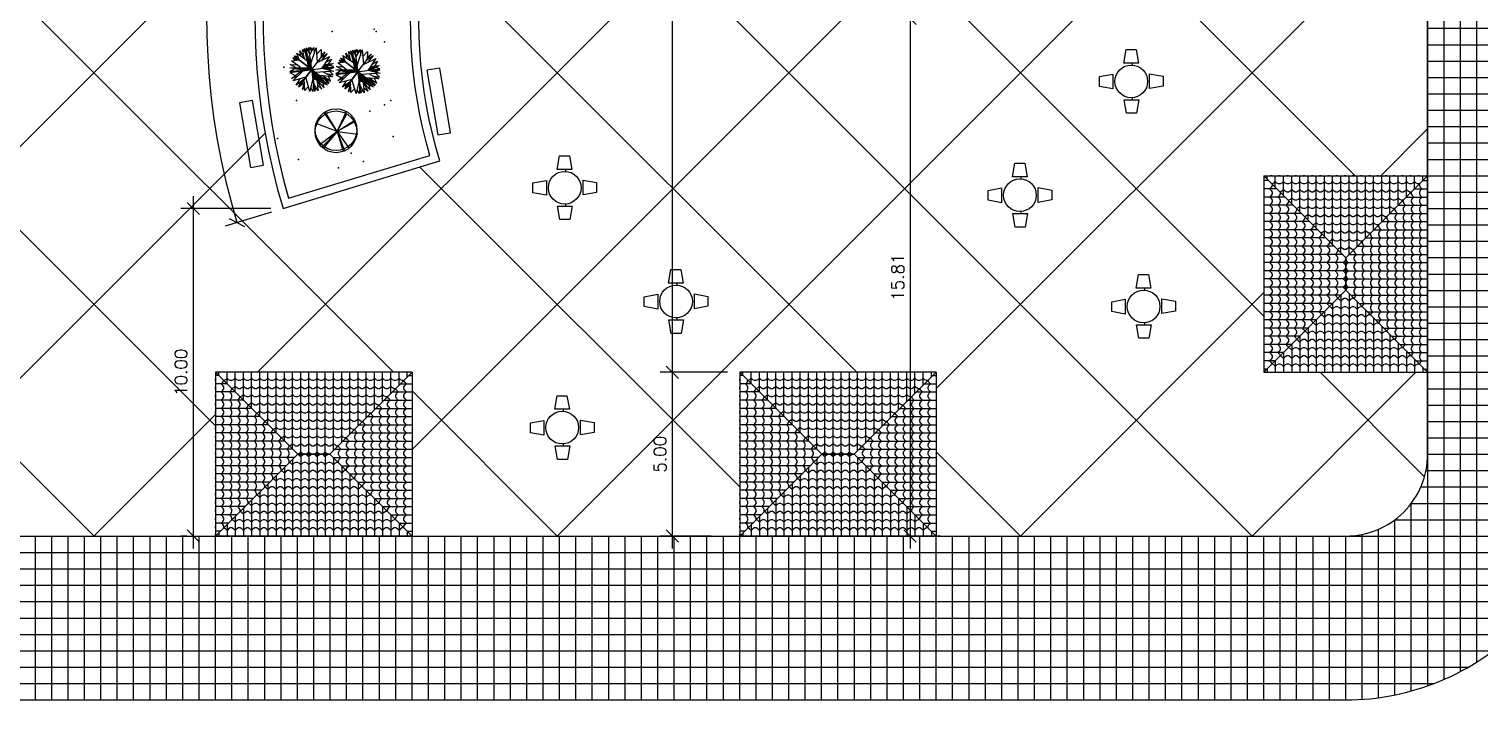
# Model space of a CAD drawing. Header units: millimetres. Extents: x 71 to 407, y 12 to 405.
# Drawn here: x 337.84 to 382.1, y 142.19 to 162.67 of the extents above; entities that cross this region are included whole.
import ezdxf

# ---------------------------------------------------------------- set-up
doc = ezdxf.new("R2010")
doc.units = ezdxf.units.MM
doc.header["$LTSCALE"] = 0.25
for name, color, linetype in [('BANCOS', 21, 'Continuous'), ('CALCADAS', 250, 'Continuous'), ('canteiro', 4, 'Continuous'), ('COB', 22, 'Continuous'), ('COTA', 240, 'Continuous'), ('GRAMA', 3, 'Continuous'), ('mesas', 154, 'Continuous'), ('PISO-CONCRETO', 8, 'Continuous'), ('pisos-concreto', 9, 'Continuous')]:
    doc.layers.add(name, color=color, linetype=linetype)
doc.layers.add('PLANTS', color=3, linetype='Continuous', lineweight=25)
doc.styles.get("Standard").update_dxf_attribs({"font": 'romans.shx'})
doc.dimstyles.new('250', dxfattribs={"dimscale": 2.5, "dimtxt": 0.15, "dimasz": 0.15, "dimexe": 0.15, "dimexo": 0.15, "dimgap": 0.075, "dimtad": 1, "dimzin": 4, "dimdsep": 46, "dimtxsty": 'Standard', "dimblk1": 'OBLIQUE', "dimblk2": 'OBLIQUE', "dimsah": 1, "dimcen": 0.09, "dimdle": 0.15, "dimclrd": 256, "dimclre": 256, "dimclrt": 7, "dimadec": 0, "dimazin": 0, "dimtfac": 1, "dimtmove": 2, "dimatfit": 3, "dimldrblk": 'ORIGIN', "dimfxl": 1, "dimtolj": 1, "dimtzin": 4, "dimlwd": -1, "dimarcsym": 0})

# ---------------------------------------------------------------- blocks, each defined once
blk = doc.blocks.new('B')
at = {"layer": 'BANCOS'}
blk.add_lwpolyline([(-1, 0), (1, 0), (1, 0.4), (-1, 0.4)], close=True, dxfattribs=at)
blk = doc.blocks.new('T41')
at = {"color": 86, "linetype": 'Continuous'}
for p, q in [((0.004, 0.005), (-0.195, 0.432)), ((0.004, 0.005), (-0.082, 0.469)), ((0.004, 0.005), (-0.054, 0.475)), ((0.004, 0.005), (-0.443, 0.154)), ((-0.442, -0.144), (0.004, 0.005)), ((0.004, 0.005), (-0.435, -0.172)), ((0.004, 0.005), (-0.285, -0.343)), ((0.004, 0.005), (-0.285, -0.401)), ((0.004, 0.005), (0.382, 0.324)), ((0.004, 0.005), (0.407, 0.292)), ((0.004, 0.005), (0.442, 0.238)), ((0.004, 0.005), (0.437, -0.256)), ((0.004, 0.005), (0.212, -0.469)), ((0.004, 0.005), (0.186, -0.48))]:
    blk.add_line(p, q, dxfattribs=at)
at = {"color": 3, "linetype": 'Continuous'}
for centre in [(0.018, -0.039), (0.029, 0.01)]:
    blk.add_circle(centre, 0.472, dxfattribs=at)
blk = doc.blocks.new('T25C')
at = {"color": 251, "linetype": 'Continuous'}
for p, q in [((0.35, 0.363), (-0.354, -0.341)), ((-0.005, 0.012), (-0.352, 0.358)), ((-0.352, 0.358), (0.349, -0.343)), ((-0.351, 0.358), (-0.335, 0.277)), ((-0.217, 0.224), (-0.326, 0.388)), ((-0.326, 0.388), (-0.235, 0.347)), ((-0.148, 0.155), (-0.272, 0.428)), ((-0.272, 0.428), (-0.001, 0.231)), ((-0.175, 0.358), (-0.162, 0.481)), ((-0.162, 0.481), (-0.002, 0.288)), ((-0.101, 0.498), (-0.12, 0.431)), ((-0.047, 0.343), (-0.101, 0.498)), ((-0.002, 0.503), (-0.047, 0.343)), ((-0.003, 0.01), (-0.003, 0.503)), ((-0.003, 0.503), (-0.003, -0.486)), ((-0.003, 0.01), (0.35, 0.363)), ((-0.002, 0.288), (0.062, 0.504)), ((0.031, 0.399), (-0.002, 0.503)), ((-0.002, 0.231), (0.183, 0.472)), ((0.062, 0.504), (0.079, 0.336)), ((0.183, 0.472), (0.129, 0.142)), ((0.158, 0.317), (0.24, 0.446)), ((0.24, 0.446), (0.161, 0.173)), ((0.161, 0.173), (0.367, 0.345)), ((0.352, 0.365), (0.21, 0.344)), ((0.367, 0.345), (0.326, 0.238)), ((-0.5, 0.028), (-0.426, 0.061)), ((-0.228, 0.009), (-0.5, 0.028)), ((0.497, 0.009), (-0.498, 0.009)), ((-0.497, 0.073), (-0.148, 0.155)), ((-0.115, 0.009), (-0.497, 0.073)), ((-0.427, 0.022), (-0.495, 0.009)), ((-0.495, 0.009), (-0.291, -0.032)), ((-0.261, 0.128), (-0.475, 0.168)), ((-0.475, 0.168), (-0.385, 0.099)), ((-0.475, -0.149), (-0.228, 0.009)), ((-0.321, 0.215), (-0.454, 0.219)), ((-0.454, 0.219), (-0.261, 0.128)), ((-0.419, -0.266), (-0.115, 0.009)), ((-0.246, 0.131), (-0.402, 0.306)), ((-0.402, 0.306), (-0.217, 0.224)), ((-0.107, 0.016), (-0.027, 0.012)), ((-0.002, 0.009), (-0.005, 0.012)), ((-0.002, 0.009), (-0.003, 0.01)), ((-0.002, 0.009), (0.497, 0.009)), ((0.416, 0.282), (0.077, 0.009)), ((0.077, 0.009), (0.414, -0.268)), ((0.228, 0.13), (0.483, 0.129)), ((0.303, 0.191), (0.454, 0.212)), ((0.454, 0.212), (0.332, 0.13)), ((0.483, 0.129), (0.357, 0.009)), ((0.357, 0.009), (0.491, -0.075)), ((0.396, 0.046), (0.495, 0.059)), ((0.498, 0.011), (0.396, 0.046)), ((0.498, 0.005), (0.428, -0.028)), ((0.495, 0.059), (0.436, 0.084)), ((-0.291, -0.032), (-0.498, -0.042)), ((-0.498, -0.042), (-0.395, -0.098)), ((-0.239, -0.104), (-0.475, -0.149)), ((-0.324, -0.12), (-0.461, -0.187)), ((-0.461, -0.187), (-0.35, -0.204)), ((-0.167, -0.154), (-0.419, -0.266)), ((-0.219, -0.206), (-0.371, -0.327)), ((-0.371, -0.327), (-0.324, -0.224)), ((-0.354, -0.342), (-0.265, -0.307)), ((-0.302, -0.39), (-0.219, -0.206)), ((-0.159, -0.253), (-0.302, -0.39)), ((-0.21, -0.449), (-0.225, -0.316)), ((-0.154, -0.316), (-0.21, -0.449)), ((-0.141, -0.471), (-0.167, -0.154)), ((-0.003, -0.195), (-0.141, -0.471)), ((-0.057, -0.488), (-0.05, -0.288)), ((0.219, -0.439), (-0.003, -0.195)), ((0.414, -0.268), (0.097, -0.09)), ((0.097, -0.09), (0.219, -0.439)), ((0.117, -0.327), (0.101, -0.48)), ((0.263, -0.415), (0.174, -0.31)), ((0.491, -0.075), (0.195, -0.088)), ((0.386, -0.307), (0.238, -0.231)), ((0.238, -0.231), (0.263, -0.415)), ((0.35, -0.345), (0.251, -0.322)), ((0.251, -0.322), (0.321, -0.372)), ((0.469, -0.158), (0.278, -0.085)), ((0.278, -0.085), (0.442, -0.221)), ((0.28, -0.193), (0.386, -0.307)), ((0.319, -0.273), (0.35, -0.345)), ((0.442, -0.221), (0.327, -0.198)), ((0.376, -0.08), (0.469, -0.158)), ((-0.003, -0.336), (-0.057, -0.488)), ((0.101, -0.48), (-0.003, -0.336)), ((0.035, -0.388), (-0.003, -0.491)), ((0.321, -0.372), (0.257, -0.367))]:
    blk.add_line(p, q, dxfattribs=at)
at = {"color": 122, "linetype": 'Continuous'}
for p, q in [((-0.151, 0.142), (-0.44, 0.072)), ((-0.44, 0.072), (-0.107, 0.016)), ((-0.149, 0.13), (-0.377, 0.076)), ((-0.377, 0.076), (-0.116, 0.022)), ((-0.144, 0.113), (-0.32, 0.075)), ((-0.32, 0.075), (-0.079, 0.028)), ((-0.144, 0.098), (-0.263, 0.078)), ((-0.263, 0.078), (-0.099, 0.041)), ((-0.144, 0.086), (-0.21, 0.076)), ((-0.21, 0.076), (-0.122, 0.057)), ((-0.142, 0.075), (-0.162, 0.07)), ((-0.029, 0.018), (-0.151, 0.142)), ((-0.027, 0.012), (-0.149, 0.13)), ((-0.062, 0.017), (-0.144, 0.113)), ((-0.079, 0.028), (-0.144, 0.098)), ((-0.099, 0.041), (-0.144, 0.086)), ((-0.122, 0.057), (-0.142, 0.075)), ((-0.116, 0.022), (-0.062, 0.017)), ((0.012, 0.003), (0.108, -0.087)), ((0.02, 0.015), (0.145, 0.144)), ((0.075, 0.003), (0.025, 0.001)), ((0.025, 0.001), (0.109, -0.084)), ((0.028, 0.014), (0.151, 0.133)), ((0.07, 0.013), (0.028, 0.014)), ((0.049, 0.02), (0.152, 0.126)), ((0.07, 0.019), (0.049, 0.02)), ((0.236, 0.164), (0.065, 0.021)), ((0.065, 0.021), (0.154, 0.12)), ((0.344, 0.235), (0.07, 0.013)), ((0.301, 0.205), (0.07, 0.019)), ((0.363, -0.232), (0.075, 0.003)), ((0.193, 0.136), (0.109, 0.062)), ((0.109, 0.062), (0.15, 0.115)), ((0.129, 0.142), (0.416, 0.282)), ((0.145, 0.144), (0.344, 0.235)), ((0.151, 0.133), (0.301, 0.205)), ((0.152, 0.126), (0.236, 0.164)), ((0.154, 0.12), (0.193, 0.136)), ((-0.35, -0.303), (-0.214, -0.184)), ((-0.338, -0.281), (-0.254, -0.21)), ((-0.32, -0.237), (-0.338, -0.281)), ((-0.214, -0.184), (-0.32, -0.237)), ((-0.254, -0.21), (-0.315, -0.248)), ((-0.274, -0.353), (-0.208, -0.218)), ((-0.167, -0.244), (-0.274, -0.353)), ((-0.244, -0.307), (-0.207, -0.226)), ((-0.172, -0.239), (-0.244, -0.307)), ((-0.183, -0.235), (-0.224, -0.281)), ((-0.224, -0.281), (-0.209, -0.239)), ((-0.195, -0.235), (-0.211, -0.25)), ((-0.21, -0.214), (-0.167, -0.168)), ((-0.209, -0.239), (-0.195, -0.228)), ((-0.208, -0.218), (-0.179, -0.196)), ((-0.207, -0.226), (-0.19, -0.214)), ((-0.195, -0.228), (-0.195, -0.235)), ((-0.19, -0.214), (-0.183, -0.235)), ((-0.179, -0.196), (-0.172, -0.239)), ((-0.167, -0.168), (-0.167, -0.244)), ((0.075, -0.005), (0.048, -0.006)), ((0.048, -0.006), (0.116, -0.08)), ((0.079, -0.012), (0.062, -0.016)), ((0.062, -0.016), (0.12, -0.078)), ((0.078, -0.02), (0.072, -0.025)), ((0.072, -0.025), (0.128, -0.076)), ((0.3, -0.189), (0.075, -0.005)), ((0.171, -0.101), (0.078, -0.02)), ((0.225, -0.14), (0.079, -0.012)), ((0.108, -0.087), (0.363, -0.232)), ((0.109, -0.084), (0.3, -0.189)), ((0.116, -0.08), (0.225, -0.14)), ((0.12, -0.078), (0.171, -0.101))]:
    blk.add_line(p, q, dxfattribs=at)
blk = doc.blocks.new('_OBLIQUE')
at = {"color": 0, "linetype": 'ByBlock'}
blk.add_line((-0.5, -0.5), (0.5, 0.5), dxfattribs=at)
blk = doc.blocks.new('*D66')
at = {"layer": 'COTA'}
blk.add_line((357.478, 146.818), (357.478, 152.568), dxfattribs=at)
at = {"layer": 'COTA', "lineweight": -2}
for p, q in [((359.157, 152.193), (357.103, 152.193)), ((358.657, 147.193), (357.103, 147.193))]:
    blk.add_line(p, q, dxfattribs=at)
at = {"layer": 'DEFPOINTS', "color": 0}
for p in [(357.478, 152.193), (359.532, 152.193), (359.032, 147.193)]:
    blk.add_point(p, dxfattribs=at)
at = {"layer": 'COTA', "xscale": 0.375, "yscale": 0.375, "zscale": 0.375}
for p, rotation in [((357.478, 152.193), 90), ((357.478, 147.193), 270)]:
    blk.add_blockref('_OBLIQUE', p, dxfattribs=dict(at, rotation=rotation))
at = {"layer": 'COTA', "color": 7, "insert": (357.103, 149.693), "char_height": 0.375, "attachment_point": 5, "rotation": 90}
blk.add_mtext('\\A1;5.00', dxfattribs=at)
blk = doc.blocks.new('_Origin')
at = {"color": 0, "linetype": 'ByBlock', "lineweight": -2}
blk.add_line((0, 0), (-1, 0), dxfattribs=at)
blk.add_circle((0, 0), 0.5, dxfattribs=at)
blk = doc.blocks.new('*D67')
at = {"layer": 'COTA'}
blk.add_line((357.478, 151.818), (357.478, 178.283), dxfattribs=at)
at = {"layer": 'COTA', "lineweight": -2}
for p, q in [((362.704, 177.908), (357.103, 177.908)), ((359.157, 152.193), (357.103, 152.193))]:
    blk.add_line(p, q, dxfattribs=at)
at = {"layer": 'DEFPOINTS', "color": 0}
for p in [(357.478, 177.908), (363.079, 177.908), (359.532, 152.193)]:
    blk.add_point(p, dxfattribs=at)
at = {"layer": 'COTA', "xscale": 0.375, "yscale": 0.375, "zscale": 0.375}
for p, rotation in [((357.478, 177.908), 90), ((357.478, 152.193), 270)]:
    blk.add_blockref('_OBLIQUE', p, dxfattribs=dict(at, rotation=rotation))
at = {"layer": 'COTA', "color": 7, "insert": (357.103, 165.05), "char_height": 0.375, "attachment_point": 5, "rotation": 90}
blk.add_mtext('\\A1;25.72', dxfattribs=at)
blk = doc.blocks.new('*D109')
at = {"layer": 'COTA'}
blk.add_line((364.733, 163.375), (364.733, 146.818), dxfattribs=at)
at = {"layer": 'COTA', "lineweight": -2}
blk.add_line((365.657, 147.193), (364.358, 147.193), dxfattribs=at)
at = {"layer": 'DEFPOINTS', "color": 0}
for p in [(364.733, 163), (364.733, 147.193), (366.032, 147.193)]:
    blk.add_point(p, dxfattribs=at)
at = {"layer": 'COTA', "xscale": 0.375, "yscale": 0.375, "zscale": 0.375}
for p, rotation in [((364.733, 163), 90), ((364.733, 147.193), 270)]:
    blk.add_blockref('_OBLIQUE', p, dxfattribs=dict(at, rotation=rotation))
at = {"layer": 'COTA', "color": 7, "insert": (364.358, 155.096), "char_height": 0.375, "attachment_point": 5, "rotation": 90}
blk.add_mtext('\\A1;15.81', dxfattribs=at)
blk = doc.blocks.new('*D110')
at = {"layer": 'COTA', "lineweight": -2}
for p, q in [((345.219, 157.193), (342.476, 157.193)), ((342.657, 147.193), (342.476, 147.193))]:
    blk.add_line(p, q, dxfattribs=at)
at = {"layer": 'COTA'}
blk.add_line((342.851, 157.568), (342.851, 146.818), dxfattribs=at)
at = {"layer": 'DEFPOINTS', "color": 0}
for p in [(345.594, 157.193), (342.851, 147.193), (343.032, 147.193)]:
    blk.add_point(p, dxfattribs=at)
at = {"layer": 'COTA', "xscale": 0.375, "yscale": 0.375, "zscale": 0.375}
for p, rotation in [((342.851, 157.193), 90), ((342.851, 147.193), 270)]:
    blk.add_blockref('_OBLIQUE', p, dxfattribs=dict(at, rotation=rotation))
at = {"layer": 'COTA', "color": 7, "insert": (342.476, 152.193), "char_height": 0.375, "attachment_point": 5, "rotation": 90}
blk.add_mtext('\\A1;10.00', dxfattribs=at)
blk = doc.blocks.new('*D111')
at = {"layer": 'COTA'}
for p, q in [((348.638, 175.493), (347.474, 176.396)), ((345.236, 157.084), (343.826, 156.656))]:
    blk.add_line(p, q, dxfattribs=at)
blk.add_arc((364.733, 163), 21.473, 142.1808, 196.8792, dxfattribs=at)
at = {"layer": 'DEFPOINTS', "color": 0}
for p in [(348.934, 175.263), (344.503, 170.198), (364.733, 163), (345.594, 157.193)]:
    blk.add_point(p, dxfattribs=at)
at = {"layer": 'COTA', "xscale": 0.375, "yscale": 0.375, "zscale": 0.375}
for p, rotation in [((347.771, 176.166), 52.18075578145844), ((344.185, 156.765), 286.8791961704071)]:
    blk.add_blockref('_OBLIQUE', p, dxfattribs=dict(at, rotation=rotation))
at = {"layer": 'COTA', "color": 7, "insert": (343.249, 166.97), "char_height": 0.375, "attachment_point": 5, "rotation": 79.53}
blk.add_mtext('\\A1;55°', dxfattribs=at)
blk = doc.blocks.new('mesas')
at = {"layer": 'mesas'}
for points in [[(0.22, 0.56), (-0.231, 0.56), (-0.156, 0.973), (0.145, 0.973)], [(-0.56, 0.22), (-0.56, -0.231), (-0.973, -0.156), (-0.973, 0.145)], [(0.56, -0.22), (0.56, 0.231), (0.973, 0.156), (0.973, -0.145)], [(-0.22, -0.56), (0.231, -0.56), (0.156, -0.973), (-0.145, -0.973)]]:
    blk.add_lwpolyline(points, close=True, dxfattribs=at)
blk.add_circle((0, 0), 0.5, dxfattribs=at)

msp = doc.modelspace()

# ---------------------------------------------------------------- hatches: boundary and pattern name
at = {"layer": 'COB'}
h = msp.add_hatch(dxfattribs=at)
h.set_pattern_fill('SCALLOP1', color=256, scale=0.25, angle=270, style=0, double=1, pattern_type=2)
h.set_pattern_definition([(270, (378.03186, 155.1925), (-0.25, -0.25), [0.05, -0.2]), (225, (378.00686, 155.09251), (-0.25, -4e-17), [0.07071, -0.282843]), (180, (377.95686, 155.0425), (-0.25, 0.25), [0.25]), (135, (378.00686, 154.99251), (-4e-17, 0.25), [0.07071, -0.282843]), (243.435, (378.03186, 155.14251), (-2e-10, -0.25), [0.0559, -0.503117]), (296.565, (378.00686, 154.99251), (2e-10, -0.25), [0.0559, -0.503117])])
h.paths.add_polyline_path([(378.032, 155.682), (378.032, 154.703), (375.532, 152.193), (375.532, 158.193)])
h = msp.add_hatch(dxfattribs=at)
h.set_pattern_fill('SCALLOP1', color=256, scale=0.25, angle=180, style=0, double=1, pattern_type=2)
h.set_pattern_definition([(180, (378.03186, 155.1925), (-0.25, 0.25), [0.05, -0.2]), (135, (377.93186, 155.21751), (-3e-17, 0.25), [0.07071, -0.282843]), (90, (377.88186, 155.2675), (0.25, 0.25), [0.25]), (45, (377.83186, 155.21751), (0.25, 3e-17), [0.07071, -0.282843]), (153.435, (377.98186, 155.19251), (-0.25, 2e-10), [0.0559, -0.503117]), (206.565, (377.83186, 155.21751), (-0.25, -2e-10), [0.0559, -0.503117])])
h.paths.add_polyline_path([(375.532, 158.193), (380.532, 158.193), (378.032, 155.682)])
h = msp.add_hatch(dxfattribs=at)
h.set_pattern_fill('SCALLOP1', color=256, scale=0.25, angle=270, style=0, double=1, pattern_type=2)
h.set_pattern_definition([(270, (378.03186, 155.1925), (0.25, -0.25), [0.05, -0.2]), (315, (378.05686, 155.09251), (0.25, -7e-17), [0.07071, -0.282843]), (360, (378.10686, 155.0425), (0.25, 0.25), [0.25]), (45, (378.05686, 154.99251), (7e-17, 0.25), [0.07071, -0.282843]), (296.565, (378.03186, 155.14251), (2e-10, -0.25), [0.0559, -0.503117]), (243.435, (378.05686, 154.99251), (-2e-10, -0.25), [0.0559, -0.503117])])
h.paths.add_polyline_path([(380.532, 158.193), (378.032, 155.682), (378.032, 154.703), (380.532, 152.193)])
h = msp.add_hatch(dxfattribs=at)
h.set_pattern_fill('SCALLOP1', color=256, scale=0.25, angle=180, style=0, double=1, pattern_type=2)
h.set_pattern_definition([(180, (378.03186, 155.1925), (-0.25, -0.25), [0.05, -0.2]), (225, (377.93186, 155.16751), (-6e-17, -0.25), [0.07071, -0.282843]), (270, (377.88186, 155.1175), (0.25, -0.25), [0.25]), (315, (377.83186, 155.16751), (0.25, -6e-17), [0.07071, -0.282843]), (206.565, (377.98186, 155.19251), (-0.25, -2e-10), [0.0559, -0.503117]), (153.435, (377.83186, 155.16751), (-0.25, 2e-10), [0.0559, -0.503117])])
h.paths.add_polyline_path([(378.032, 154.703), (375.532, 152.193), (380.532, 152.193)])
h = msp.add_hatch(dxfattribs=at)
h.set_pattern_fill('SCALLOP1', color=256, scale=0.25, angle=90, style=0, double=1, pattern_type=2)
h.set_pattern_definition([(90, (346.53186, 149.6925), (-0.25, 0.25), [0.05, -0.2]), (135, (346.50686, 149.79251), (-0.25, 4e-17), [0.07071, -0.282843]), (180, (346.45686, 149.8425), (-0.25, -0.25), [0.25]), (225, (346.50686, 149.89251), (-4e-17, -0.25), [0.07071, -0.282843]), (116.565, (346.53186, 149.74251), (-2e-10, 0.25), [0.0559, -0.503117]), (63.435, (346.50686, 149.89251), (2e-10, 0.25), [0.0559, -0.503117])])
h.paths.add_polyline_path([(346.042, 149.693), (343.532, 152.193), (343.532, 147.193)])
h = msp.add_hatch(dxfattribs=at)
h.set_pattern_fill('SCALLOP1', color=256, scale=0.25, angle=180, style=0, double=1, pattern_type=2)
h.set_pattern_definition([(180, (346.53186, 149.6925), (-0.25, 0.25), [0.05, -0.2]), (135, (346.43186, 149.71751), (-6e-17, 0.25), [0.07071, -0.282843]), (90, (346.38186, 149.7675), (0.25, 0.25), [0.25]), (45, (346.33186, 149.71751), (0.25, 6e-17), [0.07071, -0.282843]), (153.435, (346.48186, 149.69251), (-0.25, 2e-10), [0.0559, -0.503117]), (206.565, (346.33186, 149.71751), (-0.25, -2e-10), [0.0559, -0.503117])])
h.paths.add_polyline_path([(347.021, 149.693), (346.042, 149.693), (343.532, 152.193), (349.532, 152.193)])
h = msp.add_hatch(dxfattribs=at)
h.set_pattern_fill('SCALLOP1', color=256, scale=0.25, angle=90, style=0, double=1, pattern_type=2)
h.set_pattern_definition([(90, (346.53186, 149.6925), (0.25, 0.25), [0.05, -0.2]), (45, (346.55686, 149.79251), (0.25, 4e-17), [0.07071, -0.282843]), (7e-15, (346.60686, 149.8425), (0.25, -0.25), [0.25]), (315, (346.55686, 149.89251), (4e-17, -0.25), [0.07071, -0.282843]), (63.435, (346.53186, 149.74251), (2e-10, 0.25), [0.0559, -0.503117]), (116.565, (346.55686, 149.89251), (-2e-10, 0.25), [0.0559, -0.503117])])
h.paths.add_polyline_path([(349.532, 152.193), (349.532, 147.193), (347.021, 149.693)])
h = msp.add_hatch(dxfattribs=at)
h.set_pattern_fill('SCALLOP1', color=256, scale=0.25, angle=90, style=0, double=1, pattern_type=2)
h.set_pattern_definition([(90, (362.53186, 149.6925), (-0.25, 0.25), [0.05, -0.2]), (135, (362.50686, 149.79251), (-0.25, 4e-17), [0.07071, -0.282843]), (180, (362.45686, 149.8425), (-0.25, -0.25), [0.25]), (225, (362.50686, 149.89251), (-4e-17, -0.25), [0.07071, -0.282843]), (116.565, (362.53186, 149.74251), (-2e-10, 0.25), [0.0559, -0.503117]), (63.435, (362.50686, 149.89251), (2e-10, 0.25), [0.0559, -0.503117])])
h.paths.add_polyline_path([(362.042, 149.693), (359.532, 152.193), (359.532, 147.193)])
h = msp.add_hatch(dxfattribs=at)
h.set_pattern_fill('SCALLOP1', color=256, scale=0.25, angle=180, style=0, double=1, pattern_type=2)
h.set_pattern_definition([(180, (362.53186, 149.6925), (-0.25, 0.25), [0.05, -0.2]), (135, (362.43186, 149.71751), (-6e-17, 0.25), [0.07071, -0.282843]), (90, (362.38186, 149.7675), (0.25, 0.25), [0.25]), (45, (362.33186, 149.71751), (0.25, 6e-17), [0.07071, -0.282843]), (153.435, (362.48186, 149.69251), (-0.25, 2e-10), [0.0559, -0.503117]), (206.565, (362.33186, 149.71751), (-0.25, -2e-10), [0.0559, -0.503117])])
h.paths.add_polyline_path([(363.021, 149.693), (362.042, 149.693), (359.532, 152.193), (365.532, 152.193)])
h = msp.add_hatch(dxfattribs=at)
h.set_pattern_fill('SCALLOP1', color=256, scale=0.25, angle=90, style=0, double=1, pattern_type=2)
h.set_pattern_definition([(90, (362.53186, 149.6925), (0.25, 0.25), [0.05, -0.2]), (45, (362.55686, 149.79251), (0.25, 4e-17), [0.07071, -0.282843]), (7e-15, (362.60686, 149.8425), (0.25, -0.25), [0.25]), (315, (362.55686, 149.89251), (4e-17, -0.25), [0.07071, -0.282843]), (63.435, (362.53186, 149.74251), (2e-10, 0.25), [0.0559, -0.503117]), (116.565, (362.55686, 149.89251), (-2e-10, 0.25), [0.0559, -0.503117])])
h.paths.add_polyline_path([(365.532, 152.193), (365.532, 147.193), (363.021, 149.693)])
h = msp.add_hatch(dxfattribs=at)
h.set_pattern_fill('SCALLOP1', color=256, scale=0.25, angle=180, style=0, double=1, pattern_type=2)
h.set_pattern_definition([(180, (346.53186, 149.6925), (-0.25, -0.25), [0.05, -0.2]), (225, (346.43186, 149.66751), (-6e-17, -0.25), [0.07071, -0.282843]), (270, (346.38186, 149.6175), (0.25, -0.25), [0.25]), (315, (346.33186, 149.66751), (0.25, -6e-17), [0.07071, -0.282843]), (206.565, (346.48186, 149.69251), (-0.25, -2e-10), [0.0559, -0.503117]), (153.435, (346.33186, 149.66751), (-0.25, 2e-10), [0.0559, -0.503117])])
h.paths.add_polyline_path([(349.532, 147.193), (347.021, 149.693), (346.042, 149.693), (343.532, 147.193)])
h = msp.add_hatch(dxfattribs=at)
h.set_pattern_fill('SCALLOP1', color=256, scale=0.25, angle=180, style=0, double=1, pattern_type=2)
h.set_pattern_definition([(180, (362.53186, 149.6925), (-0.25, -0.25), [0.05, -0.2]), (225, (362.43186, 149.66751), (-6e-17, -0.25), [0.07071, -0.282843]), (270, (362.38186, 149.6175), (0.25, -0.25), [0.25]), (315, (362.33186, 149.66751), (0.25, -6e-17), [0.07071, -0.282843]), (206.565, (362.48186, 149.69251), (-0.25, -2e-10), [0.0559, -0.503117]), (153.435, (362.33186, 149.66751), (-0.25, 2e-10), [0.0559, -0.503117])])
h.paths.add_polyline_path([(365.532, 147.193), (363.021, 149.693), (362.042, 149.693), (359.532, 147.193)])
at = {"layer": 'PISO-CONCRETO'}
h = msp.add_hatch(dxfattribs=at)
h.set_pattern_fill('_USER', color=256, scale=0.5, style=0, double=1, pattern_type=0)
h.set_pattern_definition([(0, (311.53186, 147.1925), (0, 0.5), []), (90, (311.53186, 147.1925), (-0.5, 3e-17), [])])
edge = h.paths.add_edge_path()
edge.add_arc((378.032, 149.693), 7.5, 270, 360)
edge.add_line((385.532, 149.693), (385.532, 253.993))
edge.add_arc((378.032, 253.993), 7.5, 0, 90)
edge.add_line((378.032, 261.493), (245.032, 261.493))
edge.add_arc((245.032, 253.993), 7.5, 90, 180)
edge.add_line((237.532, 253.993), (237.532, 149.693))
edge.add_arc((245.032, 149.693), 7.5, 180, 270)
edge.add_line((245.032, 142.193), (378.032, 142.193))
edge = h.paths.add_edge_path(flags=16)
edge.add_arc((378.032, 149.693), 2.5, 270, 360)
edge.add_line((380.532, 149.693), (380.532, 253.993))
edge.add_arc((378.032, 253.993), 2.5, 0, 90)
edge.add_line((378.032, 256.493), (245.032, 256.493))
edge.add_arc((245.032, 253.993), 2.5, 90, 180)
edge.add_line((242.532, 253.993), (242.532, 149.693))
edge.add_arc((245.032, 149.693), 2.5, 180, 270)
edge.add_line((245.032, 147.193), (378.032, 147.193))
at = {"layer": 'pisos-concreto'}
h = msp.add_hatch(dxfattribs=at)
h.set_pattern_fill('_USER', color=256, scale=5, angle=45, style=0, double=1, pattern_type=0)
h.set_pattern_definition([(45, (311.532, 147.1925), (-3.53553, 3.53553), []), (135, (311.532, 147.1925), (-3.53553, -3.53553), [])])
h.paths.add_polyline_path([(363.032, 221.702, 0.319198), (375.322, 233.993), (380.375, 233.993, -0.170799), (374.437, 222.118), (380.532, 222.118), (380.532, 253.993, 0.414214), (378.032, 256.493), (372.338, 256.493), (372.338, 252.636, -0.206358), (380.375, 238.993), (375.322, 238.993, 0.319198), (363.032, 251.283), (363.032, 256.336, -0.127213), (372.338, 252.636), (372.338, 256.493), (360.532, 256.493), (360.532, 241.543, -0.414214), (365.582, 236.493, -1), (355.482, 236.493, -0.414214), (360.532, 241.543), (360.532, 256.493), (351.754, 256.493), (351.754, 254.463, -0.082452), (358.032, 256.336), (358.032, 251.283, 0.319198), (345.742, 238.993), (340.689, 238.993, -0.252967), (351.754, 254.463), (351.754, 256.493), (331.826, 256.493), (331.826, 251.961, -0.378826), (335.557, 247.743, -1), (327.057, 247.743, -0.450509), (331.826, 251.961), (331.826, 256.493), (321.925, 256.493, 0.098776), (308.175, 253.329), (308.175, 247.753, -0.068045), (316.048, 250.725), (316.717, 247.8, -0.014968), (318.365, 248.126), (318.858, 245.167, 0.182114), (303.573, 236.304), (301.25, 238.202, -0.014968), (302.351, 239.47), (300.145, 241.504, -0.082452), (308.175, 247.753), (308.175, 253.329, 0.161455), (291.463, 237.972), (272.943, 256.493), (251.768, 256.493, -0.220092), (258.808, 253.236), (256.902, 251.618, 1), (246.634, 242.894), (244.729, 241.276, -0.177903), (242.532, 247.256), (242.532, 229.122), (244.735, 229.122), (244.144, 229.712), (264.863, 250.43), (289.611, 225.681), (268.893, 204.963), (244.735, 229.122), (242.532, 229.122), (242.532, 200.011), (245.379, 200.011, -0.094039), (245.032, 201.843, -1), (255.032, 201.843, -0.094039), (254.684, 200.011), (270.186, 200.011, -0.657735), (284.878, 200.011), (290.14, 200.011, 0.135728), (286.72, 206.039), (290.256, 209.574, -0.493239), (286.532, 181.254), (284.032, 185.584, 0.335111), (290.14, 200.011), (284.878, 200.011, -0.102155), (285.532, 196.843, -1), (269.532, 196.843, -0.102155), (270.186, 200.011), (254.684, 200.011, -0.681016), (245.379, 200.011), (242.532, 200.011), (242.532, 183.595), (251.16, 183.595, -0.118042), (259.875, 186.879), (259.875, 183.595), (264.875, 183.595), (264.875, 186.879, -0.342564), (282.218, 169.536), (277.165, 169.536, 0.319198), (264.875, 181.826), (264.875, 183.595), (259.875, 183.595), (259.875, 181.826, 0.319198), (247.585, 169.536), (242.532, 169.536), (242.532, 164.536), (247.585, 164.536, 0.319198), (259.875, 152.245), (259.875, 147.193), (264.875, 147.193), (264.875, 152.245, 0.319198), (277.165, 164.536), (282.218, 164.536, -0.168261), (276.422, 152.799), (276.422, 147.193), (301.532, 147.193), (301.532, 167.193), (306.532, 167.193), (306.532, 147.193), (316.532, 147.193), (316.532, 167.193), (321.532, 167.193), (321.532, 147.193), (343.532, 147.193), (343.532, 152.193), (347.155, 152.193), (347.155, 157.666), (345.594, 157.193, -0.243304), (348.934, 175.263), (352.507, 171.69, 0.232179), (350.379, 158.644), (347.155, 157.666), (347.155, 152.193), (349.532, 152.193), (349.532, 147.193), (359.532, 147.193), (359.532, 152.193), (365.532, 152.193), (365.532, 147.193), (378.032, 147.193, 0.414214), (380.532, 149.693), (380.532, 152.193), (375.532, 152.193), (375.532, 158.193), (380.532, 158.193), (380.532, 168.193), (375.532, 168.193), (375.532, 174.193), (380.532, 174.193), (380.532, 180.968), (372.265, 180.968), (370.532, 176.833, 0.259311), (356.042, 175.226), (352.469, 178.799, -0.27058), (372.465, 181.445), (372.265, 180.968), (380.532, 180.968), (380.532, 194.343), (363.032, 194.343), (363.032, 199.343), (380.532, 199.343), (380.532, 204.343), (363.032, 204.343), (363.032, 209.343), (380.532, 209.343), (380.532, 222.118), (374.437, 222.118, -0.16227), (363.032, 216.649)])
h.paths.add_polyline_path([(267.425, 167.036, -1), (257.325, 167.036, -1)], flags=16)
h.paths.add_polyline_path([(266.625, 167.036, -1), (258.125, 167.036, -1)], flags=0)
h.paths.add_polyline_path([(265.29, 169.774, -0.396021), (265.29, 164.297), (262.552, 167.036), (262.375, 167.036), (262.375, 166.859), (265.114, 164.12, -0.396021), (259.636, 164.12), (262.375, 166.859), (262.375, 167.036), (262.198, 167.036), (259.46, 164.297, -0.396021), (259.46, 169.774), (262.198, 167.036), (262.375, 167.036), (262.375, 167.212), (259.636, 169.951, -0.396021), (265.114, 169.951), (262.375, 167.212), (262.375, 167.036), (262.552, 167.036)], flags=0)

# ---------------------------------------------------------------- linework, layer by layer
at = {"layer": 'CALCADAS'}
for points in [[(378.032, 142.193, 0.414214), (385.532, 149.693), (385.532, 253.993, 0.414214), (378.032, 261.493), (245.032, 261.493, 0.414214), (237.532, 253.993), (237.532, 149.693, 0.414214), (245.032, 142.193)], [(378.032, 147.193, 0.414214), (380.532, 149.693), (380.532, 253.993, 0.414214), (378.032, 256.493), (245.032, 256.493, 0.414214), (242.532, 253.993), (242.532, 149.693, 0.414214), (245.032, 147.193)]]:
    msp.add_lwpolyline(points, format="xyb", close=True, dxfattribs=at)
at = {"layer": 'canteiro'}
for points in [[(352.507, 171.69), (348.934, 175.263, 0.243304), (345.594, 157.193), (350.379, 158.644, -0.232179)], [(352.182, 171.662), (348.959, 174.884, 0.23616), (345.763, 157.505), (350.069, 158.812, -0.224218)]]:
    msp.add_lwpolyline(points, format="xyb", close=True, dxfattribs=at)
at = {"layer": 'COB'}
for p, q in [((375.532, 158.193), (380.532, 158.193)), ((375.532, 158.193), (375.532, 152.193)), ((375.532, 158.193), (378.032, 155.682)), ((380.532, 158.193), (378.032, 155.682)), ((380.532, 152.193), (380.532, 158.193)), ((378.032, 154.703), (378.032, 155.682)), ((375.532, 152.193), (378.032, 154.703)), ((380.532, 152.193), (378.032, 154.703)), ((343.532, 152.193), (343.532, 147.193)), ((349.532, 152.193), (343.532, 152.193)), ((343.532, 152.193), (346.042, 149.693)), ((349.532, 152.193), (347.021, 149.693)), ((349.532, 152.193), (349.532, 147.193)), ((359.532, 152.193), (359.532, 147.193)), ((365.532, 152.193), (359.532, 152.193)), ((359.532, 152.193), (362.042, 149.693)), ((365.532, 152.193), (363.021, 149.693)), ((365.532, 152.193), (365.532, 147.193)), ((375.532, 152.193), (380.532, 152.193)), ((343.532, 147.193), (346.042, 149.693)), ((346.042, 149.693), (347.021, 149.693)), ((349.532, 147.193), (347.021, 149.693)), ((359.532, 147.193), (362.042, 149.693)), ((362.042, 149.693), (363.021, 149.693)), ((365.532, 147.193), (363.021, 149.693)), ((349.532, 147.193), (343.532, 147.193)), ((365.532, 147.193), (359.532, 147.193))]:
    msp.add_line(p, q, dxfattribs=at)
at = {"layer": 'GRAMA'}
for p in [(347.09, 162.6), (348.373, 162.664), (348.437, 162.6), (348.694, 162.28), (345.615, 161.51), (346, 160.485), (348.694, 160.356), (348.886, 160.485), (348.245, 160.164), (348.95, 159.395), (345.423, 159.331), (346.064, 158.69), (347.667, 158.882), (348.052, 158.626), (347.283, 158.433)]:
    msp.add_point(p, dxfattribs=at)
at = {"layer": 'pisos-concreto'}
for p, q in [((371.522, 161.57), (371.522, 161.631)), ((371.522, 160.512), (371.522, 160.573)), ((354.228, 158.325), (354.228, 158.385)), ((368.123, 158.098), (368.123, 158.159)), ((354.228, 157.266), (354.228, 157.327)), ((368.123, 157.04), (368.123, 157.101)), ((357.627, 154.852), (357.627, 154.913)), ((371.899, 154.702), (371.899, 154.763)), ((357.627, 153.794), (357.627, 153.855)), ((371.899, 153.643), (371.899, 153.704)), ((354.153, 151.003), (354.153, 151.064)), ((354.153, 149.945), (354.153, 150.006))]:
    msp.add_line(p, q, dxfattribs=at)

# ---------------------------------------------------------------- block references
for p in [(371.484, 161.072), (354.191, 157.826), (368.086, 157.599), (357.589, 154.354), (371.861, 154.203), (354.115, 150.505)]:
    msp.add_blockref('mesas', p)
at = {"layer": 'BANCOS'}
for p, rotation in [((350.149, 160.427), 279.4203643778354), ((344.829, 159.501), 99.70887694140866)]:
    msp.add_blockref('B', p, dxfattribs=dict(at, rotation=rotation))
at = {"layer": 'PLANTS', "yscale": 1.350000000000051, "zscale": 1.35}
for name, p, xscale, rotation in [('T25C', (346.474, 161.446), 1.34999999999995, 142.5866353644999), ('T25C', (347.885, 161.382), 1.34999999999995, 142.5866353644999), ('T41', (347.245, 159.554), 1.350000000000151, 190.3098758809369)]:
    msp.add_blockref(name, p, dxfattribs=dict(at, xscale=xscale, rotation=rotation))

# ---------------------------------------------------------------- dimensions: what is measured, and where the dimension line sits
at = {"layer": 'COTA'}
for base, p1, p2, picture, middle in [((357.4783, 177.9081), (359.5319, 152.1925), (363.0787, 177.9081), '*D67', (357.1033, 165.0503)), ((364.733, 147.193), (364.733, 163), (366.032, 147.193), '*D109', (364.358, 155.096)), ((342.851, 147.193), (345.594, 157.193), (343.032, 147.193), '*D110', (342.476, 152.193)), ((357.478, 152.193), (359.032, 147.193), (359.532, 152.193), '*D66', (357.103, 149.693))]:
    dim = msp.add_linear_dim(base=base, p1=p1, p2=p2, angle=90, dimstyle='250', dxfattribs=at)
    dim.commit()
    dim.dimension.update_dxf_attribs({"geometry": picture, "text_midpoint": middle})
dim = msp.add_angular_dim_3p(base=(344.503, 170.198), center=(364.733, 163), p1=(348.934, 175.263), p2=(345.594, 157.193), dimstyle='250', override={"dimdec": 0, "dimazin": 1}, dxfattribs=at)
dim.commit()
dim.dimension.update_dxf_attribs({"geometry": '*D111', "text_midpoint": (343.249, 166.97)})

doc.saveas('drawing.dxf')
